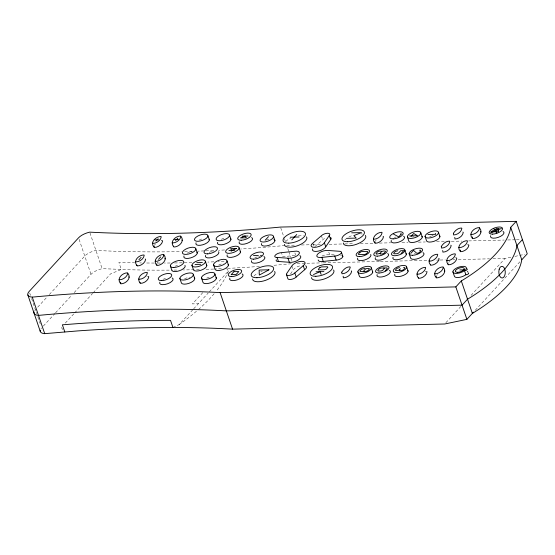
<?xml version="1.0" encoding="UTF-8"?>
<svg xmlns="http://www.w3.org/2000/svg" width="555" height="555" viewBox="0 0 555 555"><rect width="100%" height="100%" fill="white"/><g stroke="black" fill="none" stroke-linecap="round" stroke-linejoin="round"><path stroke-width="0.42" stroke-dasharray="2.77 2.08" d="M290.563 273.934L293.227 270.021A7.062 2.914 -18.8 0 1 301.427 265.547M154.595 245.012L155.351 244.089M157.231 263.008L157.981 262.085M375.464 240.815L376.214 239.892M436.709 275.447L437.458 274.524M448.78 262.342L449.529 261.419M37.719 307.165L47.015 297.071M49.34 294.545L84.783 256.056A11.766 4.863 -18.8 0 1 95.918 250.409A924.672 381.986 -18.8 0 0 181.346 251.602M43.352 326.062L54.98 313.443M55.555 312.812L71.831 295.142M74.155 292.617L91.006 274.323A11.766 4.863 -18.8 0 1 102.134 268.669L132.028 269.813A924.672 381.986 -18.8 0 0 172.619 270.098M65.323 323.059L74.037 313.596M74.62 312.964L92.63 293.401M93.212 292.769L110.646 273.844L121.295 269.473L118.881 262.369L129.606 262.709A924.672 381.986 -18.8 0 0 134.671 262.82M202.825 292.61L192.425 303.904L198.322 303.758M172.938 327.464L179.112 324.613L193.078 309.447M193.66 308.816L208.194 293.033M209.297 291.84L228.5 270.986L226.489 268.46M445.866 322.719L461.101 306.173M471.07 295.357L505.057 258.443L511.634 257.076M475.274 310.252L520.597 261.037M315.018 246.51L322.781 239.802A4.711 1.942 -18.8 0 1 325.48 238.088M514.922 256.389L524.787 254.329M146.881 276.452L147.755 276.314M454.899 257.909L455.773 257.77M425.144 271.45L426.018 271.305M294.858 255.453L282.835 256.722L281.447 252.664M286.699 245.331L294.504 245.143M301.434 244.977L311.834 244.72M312.701 244.7L320.499 244.512M329.164 244.304L343.899 243.943M344.766 243.923L353.431 243.714M360.362 243.541L374.23 243.208M379.426 243.083L390.692 242.806M401.959 242.535L408.022 242.389M418.421 242.133L425.359 241.966M436.618 241.696L444.423 241.501M451.354 241.335L461.753 241.085M468.684 240.912L504.217 240.051M507.679 239.968L515.484 239.781M516.351 239.76L520.68 239.649M297.251 263.486L322.358 262.883M323.225 262.862L379.509 261.495M380.376 261.474L427.995 260.316M436.653 260.108L439.255 260.045M440.122 260.024L445.311 259.893M453.109 259.705L454.836 259.664M458.305 259.58L489.475 258.824M492.937 258.741L505.057 258.443M321.976 256.098A7.062 2.914 -18.8 0 1 329.621 254.544L334.658 254.905M61.258 327.478L63.277 330.017M328.796 252.109L329.621 254.544M321.4 235.743L322.781 239.802M313.263 243.818L314.088 246.253M294.885 252.927L295.718 255.362M280.754 227.862L284.271 238.185M284.542 238.976L285.346 241.363M287.781 248.508L288.593 250.888M288.864 251.686L290.758 257.243M291.028 258.033L292.11 261.211M291.847 265.963L293.227 270.021M89.972 232.94L102.134 268.669M79.108 239.385L91.006 274.323M29.72 293.012L30.532 295.399M31.614 298.576L36.748 313.658M37.83 316.836L40.258 323.981M228.5 270.986A174.346 72.025 -18.8 0 1 216.256 291.16M214.126 293.748A174.346 72.025 -18.8 0 1 197.767 310.113M196.456 311.244A174.346 72.025 -18.8 0 1 179.112 324.613M291.229 263.757A924.672 381.986 -18.8 0 1 272.734 265.387M259.393 266.421A924.672 381.986 -18.8 0 1 227.349 268.419M221.355 268.71A924.672 381.986 -18.8 0 1 214.535 269.015M213.682 269.05A924.672 381.986 -18.8 0 1 205.204 269.369M199.3 269.563A924.672 381.986 -18.8 0 1 195.096 269.681M194.257 269.709A924.672 381.986 -18.8 0 1 183.393 269.952M176.754 270.056A924.672 381.986 -18.8 0 1 173.444 270.091M266.344 240.086A7.062 2.914 -18.8 0 1 269.834 239.101M344.745 240.051A11.766 4.863 -18.8 0 1 346.5 238.504M348.811 237.041A11.766 4.863 -18.8 0 1 352.945 235.23M360.889 233.856A11.766 4.863 -18.8 0 1 362.415 233.995M254.703 257.992A7.062 2.914 -18.8 0 1 258.061 256.625M258.651 256.472A7.062 2.914 -18.8 0 1 259.816 256.237M218.732 265.012A7.062 2.914 -18.8 0 1 223.332 263.528M206.661 278.124A7.062 2.914 -18.8 0 1 209.506 277.028M230.811 251.901A7.062 2.914 -18.8 0 1 231.907 251.408M221.272 239.316A7.062 2.914 -18.8 0 1 224.123 238.227M187.077 253.219A7.062 2.914 -18.8 0 1 189.852 252.039M190.441 251.859A7.062 2.914 -18.8 0 1 192.19 251.471M209.2 252.428A7.062 2.914 -18.8 0 1 212.045 251.339M212.634 251.179A7.062 2.914 -18.8 0 1 213.8 250.943M184.537 278.915A7.062 2.914 -18.8 0 1 189.65 277.167M199.148 240.114A7.062 2.914 -18.8 0 1 202.513 238.754M162.934 279.442A7.062 2.914 -18.8 0 1 167.471 277.791M253.989 276.043A11.766 4.863 -18.8 0 1 258.047 273.032M260.746 271.763A11.766 4.863 -18.8 0 1 262.189 271.222M394.362 237.706A7.062 2.914 -18.8 0 1 395.986 236.943M340.534 255.321A4.711 1.942 -18.8 0 1 341.478 255.376M412.559 237.006A7.062 2.914 -18.8 0 1 413.662 236.513M285.818 241.48A11.766 4.863 -18.8 0 1 291.188 237.804M298.403 235.549A11.766 4.863 -18.8 0 1 303.488 235.424M175.005 266.331A7.062 2.914 -18.8 0 1 179.542 264.686M429.723 236.846A7.062 2.914 -18.8 0 1 431.339 236.083M431.915 235.861A7.062 2.914 -18.8 0 1 433.087 235.486M414.321 253.857A7.062 2.914 -18.8 0 1 415.424 253.364M285.013 245.49A924.672 381.986 -18.8 0 1 240.766 249.015M224.567 249.972A924.672 381.986 -18.8 0 1 218.559 250.284M213.432 250.527A924.672 381.986 -18.8 0 1 205.766 250.853M204.067 250.922A924.672 381.986 -18.8 0 1 197.296 251.165M192.238 251.325A924.672 381.986 -18.8 0 1 184.69 251.526M40.98 328.726A11.766 4.863 -18.8 0 1 41.611 327.95M34.764 310.467A11.766 4.863 -18.8 0 1 35.395 309.69M224.074 261.356A924.672 381.986 -18.8 0 1 218.08 261.648M213.821 261.835A924.672 381.986 -18.8 0 1 207.868 262.078M191.843 262.605A924.672 381.986 -18.8 0 1 174.332 262.952M170.205 263.001A924.672 381.986 -18.8 0 1 164.44 263.042M160.333 263.056A924.672 381.986 -18.8 0 1 157.745 263.056M154.297 263.049A924.672 381.986 -18.8 0 1 144.869 262.98M141.463 262.938A924.672 381.986 -18.8 0 1 139.763 262.91"/><path stroke-width="0.83" d="M120.622 282.217L120.879 283.841C125.721 283.827 132.062 278.18 127.761 273.178L127.379 272.838C122.537 272.852 116.196 278.499 120.497 283.501M154.096 245.865L154.352 247.488C157.863 247.495 162.22 244.471 162.622 240.884L161.588 240.44M156.725 263.861L156.982 265.484C161.831 265.47 168.172 259.823 163.871 254.821L163.489 254.481C158.64 254.495 152.299 260.142 156.6 265.144M343.136 276.23L343.392 277.854C346.896 277.861 351.253 274.836 351.655 271.249L351.273 270.909M374.965 241.668L375.222 243.291C378.725 243.298 383.082 240.273 383.484 236.687L383.103 236.347M442.675 250.513L442.932 252.136C446.435 252.143 450.792 249.119 451.194 245.532L450.813 245.192M436.209 276.307L436.459 277.923C441.308 277.909 447.649 272.269 443.348 267.26L442.966 266.92C438.117 266.941 431.783 272.581 436.077 277.583M454.746 237.401L455.003 239.025C458.513 239.032 462.87 236.007 463.272 232.42L462.891 232.08M460.352 250.083L460.608 251.706C464.119 251.713 468.475 248.689 468.878 245.102L467.844 244.658M472.423 236.971L472.68 238.595C477.529 238.581 483.87 232.933 479.569 227.932L479.187 227.592C474.338 227.605 467.997 233.253 472.298 238.255M324.37 242.729L329.254 235.556A4.711 1.942 -18.8 0 0 327.519 233.267A4.711 1.942 -18.8 0 0 321.4 235.743L312.985 243.007A7.062 2.914 -18.8 0 0 314.532 247.37A7.062 2.914 -18.8 0 0 324.37 242.729L325.75 246.788A7.062 2.914 -18.8 0 1 317.55 251.269A7.062 2.914 -18.8 0 1 312.666 248.917M325.75 246.788L330.634 239.614A4.711 1.942 -18.8 0 0 330.572 237.596M138.896 259.754L141.088 257.374M155.955 241.085L158.147 238.699M175.595 240.606L177.787 238.227M158.536 259.282L160.728 256.896M265.186 240.225L268.481 236.645M291.812 239.864L296.752 234.501M379.911 253.462L381.556 251.672L383.089 251.054L385.142 251.006L385.572 251.575L383.928 253.364L382.395 253.982L380.341 254.03L379.911 253.462L376.415 254.128L375.985 253.552L377.629 251.769L379.162 251.144L381.125 251.103L381.556 251.672M410.971 236.472L413.718 233.495L417.506 235.729L409.555 235.924M385.163 270.868L387.362 268.488L386.925 267.912L380.945 268.058L379.419 268.682L377.768 270.465L378.205 271.041L381.146 270.972L382.679 270.347L384.324 268.565L383.894 267.989M401.036 253.607L403.783 250.631L400.745 250.7L398.552 253.087L397.019 253.704L394.078 253.774L393.641 253.205L395.292 251.415L397.803 250.777M410.769 253.371L413.517 250.395L416.756 253.226L417.735 253.205L419.268 252.58L420.912 250.798L420.482 250.222L419.497 250.25M399.565 267.628L397.054 268.266L395.403 270.056L395.84 270.632L397.803 270.583L399.336 269.959L400.433 268.773M495.282 229.714L496.385 228.521L499.084 228.459L497.988 229.652M516.199 221.348L280.483 227.071A924.672 381.986 -18.8 0 1 89.702 232.143A11.766 4.863 -18.8 0 0 78.567 237.797L29.179 291.424A11.766 4.863 -18.8 0 0 32.273 297.126A900.848 372.141 -18.8 0 1 220.12 292.617L455.828 286.893L461.316 280.934A125.041 51.657 -18.8 0 0 510.711 227.307L516.199 221.348L527.25 253.815L521.762 259.775A125.041 51.657 -18.8 0 1 472.374 313.402L461.316 280.934M522.415 239.607L516.927 245.567A125.041 51.657 -18.8 0 1 467.539 299.2L462.051 305.16L226.336 310.883A900.848 372.141 -18.8 0 0 38.496 315.393A11.766 4.863 -18.8 0 1 34.042 311.952M40.258 330.211A11.766 4.863 -18.8 0 0 44.712 333.652L77.755 330.919A900.848 372.141 -18.8 0 1 172.938 327.464L188.152 327.589A900.848 372.141 -18.8 0 1 232.552 329.143L444.694 323.995L466.887 319.361L473.533 312.139M294.816 272.949L303.231 265.685A7.062 2.914 -18.8 0 0 301.684 261.329A7.062 2.914 -18.8 0 0 291.847 265.963L286.963 273.143A4.711 1.942 -18.8 0 0 288.69 275.426A4.711 1.942 -18.8 0 0 294.816 272.949L296.197 277.007A4.711 1.942 -18.8 0 1 291.167 279.38A4.711 1.942 -18.8 0 1 287.767 278.381L286.387 274.323M296.197 277.007L304.612 269.744A7.062 2.914 -18.8 0 0 305.569 265.789M313.492 274.552L319.964 271.693L321.165 274.364M490.634 232.871L501.436 228.459M321.879 257.388L334.762 256.028A4.711 1.942 -18.8 0 0 340.888 253.552A4.711 1.942 -18.8 0 0 339.154 251.262L328.241 250.485A7.062 2.914 -18.8 0 0 317.64 254.114A7.062 2.914 -18.8 0 0 321.879 257.388L323.26 261.447L336.143 260.087A4.711 1.942 -18.8 0 0 341.568 258.235A4.711 1.942 -18.8 0 0 342.206 255.591M351.662 232.823L361.478 232.587L353.854 235.577L356.241 238.109L346.57 238.345M242.098 236.152L247.995 236.007M400.474 233.919L401.459 233.898L398.712 236.874L393.516 234.085M154.949 239.94L158.883 239.843M174.596 239.462L178.523 239.365M290.223 237.2L299.062 236.985M427.891 234.501L435.751 234.314L435.342 233.426M228.931 250.451L234.821 250.305M253.482 255.564L258.394 255.446M260.455 255.397L261.44 255.376M196.713 262.661L202.374 262.522M195.069 264.451L200.73 264.312M403.582 267.531L404.567 267.503L404.997 268.079L403.353 269.862L401.82 270.486L399.767 270.535L399.336 269.959M364.989 268.495L361.492 269.161L359.848 270.951L360.285 271.52L366.265 271.374L367.792 270.757L369.443 268.967L369.006 268.398L366.952 268.447L365.426 269.064L363.775 270.854L364.212 271.423M316.038 271.79L323.891 271.603M459.797 269.945L465.694 269.806M277.063 257.43L287.976 258.214A7.062 2.914 -18.8 0 0 298.569 254.578A7.062 2.914 -18.8 0 0 294.33 251.304L281.447 252.664A4.711 1.942 -18.8 0 0 275.329 255.147A4.711 1.942 -18.8 0 0 277.063 257.43L278.444 261.488L289.356 262.272A7.062 2.914 -18.8 0 0 298.243 260.017A7.062 2.914 -18.8 0 0 299.86 255.612M480.568 231.65L480.949 231.99M470.917 234.196L471.299 234.536C474.809 234.543 479.166 231.518 479.569 227.932M458.846 247.308L459.228 247.648C462.731 247.655 467.095 244.63 467.497 241.043L467.116 240.703C462.266 240.717 455.926 246.364 460.227 251.366M456.418 257.874L456.8 258.214C456.397 261.8 452.041 264.825 448.537 264.818L448.156 264.478C443.854 259.476 450.195 253.829 455.038 253.815L455.419 254.155C455.017 257.742 450.66 260.767 447.157 260.76L446.768 260.42M438.741 258.304L439.123 258.644C438.721 262.231 434.364 265.255 430.853 265.248L430.472 264.908C426.178 259.9 432.512 254.259 437.361 254.245L437.742 254.585C437.34 258.172 432.983 261.197 429.473 261.19L429.091 260.85M444.347 270.979L444.728 271.319M434.697 273.525L435.078 273.865C438.589 273.872 442.945 270.847 443.348 267.26M426.67 271.409L427.052 271.749C426.649 275.335 422.293 278.36 418.782 278.353L418.401 278.013C414.099 273.011 420.44 267.364 425.29 267.35L425.671 267.69C425.269 271.277 420.912 274.302 417.402 274.295L417.02 273.955M373.453 238.893L373.834 239.233C377.344 239.24 381.701 236.215 382.104 232.628L381.722 232.288C376.873 232.302 370.539 237.949 374.84 242.951M180.881 236.347L180.5 236.007C175.651 236.021 169.317 241.668 173.611 246.67L173.993 247.01C178.842 246.996 185.183 241.349 180.881 236.347C180.479 239.933 176.122 242.958 172.612 242.951L172.23 242.611M181.88 240.065L182.262 240.405M152.59 243.09L152.972 243.43C156.482 243.437 160.839 240.412 161.241 236.825L160.86 236.486C156.01 236.499 149.67 242.147 153.971 247.148M164.87 258.54L165.251 258.88M155.22 261.086L155.601 261.426C159.112 261.433 163.468 258.408 163.871 254.821M145.23 259.019L145.611 259.358C145.209 262.945 140.845 265.97 137.342 265.963L136.96 265.623C132.659 260.621 139 254.974 143.842 254.96L144.224 255.3C143.821 258.887 139.465 261.911 135.961 261.904L135.58 261.565M148.407 276.418L148.789 276.758C148.386 280.344 144.029 283.369 140.519 283.362L140.137 283.022C135.836 278.02 142.177 272.373 147.026 272.359L147.408 272.699C147.006 276.286 142.649 279.311 139.138 279.304L138.757 278.964M128.76 276.896L129.142 277.236M119.117 279.442L119.498 279.782C123.002 279.789 127.359 276.765 127.761 273.178M493.943 228.82L496.781 232.954M510.711 227.307L521.762 259.775M464.486 270.68A1.845 0.763 -18.8 0 0 467.081 269.716A1.845 0.763 -18.8 0 0 466.193 268.828A7.062 2.914 -18.8 0 0 458.964 267.045A7.062 2.914 -18.8 0 0 453.574 272.907A7.062 2.914 -18.8 0 0 464.486 270.68L465.867 274.739A7.062 2.914 -18.8 0 1 458.534 277.479A7.062 2.914 -18.8 0 1 454.281 275.863L452.901 271.804M438.547 232.538A7.062 2.914 -18.8 0 1 428.502 238.026A7.062 2.914 -18.8 0 1 428.342 232.788A7.062 2.914 -18.8 0 1 438.547 232.538L439.928 236.597M455.828 286.893L466.887 319.361M425.047 236.361L426.427 240.419A7.062 2.914 -18.8 0 0 434.156 241.258A7.062 2.914 -18.8 0 0 439.671 235.882M420.87 232.968A7.062 2.914 -18.8 0 1 410.825 238.456A7.062 2.914 -18.8 0 1 410.665 233.218A7.062 2.914 -18.8 0 1 420.87 232.968L422.251 237.027M407.37 236.791L408.751 240.849A7.062 2.914 -18.8 0 0 416.479 241.689A7.062 2.914 -18.8 0 0 421.994 236.312M409.132 253.642L410.513 257.7A7.062 2.914 -18.8 0 0 419.101 258.221A7.062 2.914 -18.8 0 0 423.063 252.622M404.956 250.25A7.062 2.914 -18.8 0 1 394.91 255.737A7.062 2.914 -18.8 0 1 394.751 250.499A7.062 2.914 -18.8 0 1 404.956 250.25L406.336 254.308M406.718 267.101A7.062 2.914 -18.8 0 1 396.672 272.588A7.062 2.914 -18.8 0 1 396.513 267.35A7.062 2.914 -18.8 0 1 406.718 267.101L408.098 271.159M371.364 267.961A7.062 2.914 -18.8 0 1 361.319 273.449A7.062 2.914 -18.8 0 1 361.152 268.211A7.062 2.914 -18.8 0 1 371.364 267.961L372.745 272.019M357.864 271.784L359.245 275.842A7.062 2.914 -18.8 0 0 366.966 276.681A7.062 2.914 -18.8 0 0 372.488 271.298M341.457 252.372L342.837 256.431M329.254 235.556L330.634 239.614M334.762 256.028L336.143 260.087M303.231 265.685L304.612 269.744M287.976 258.214L289.356 262.272M273.546 236.548A7.062 2.914 -18.8 0 1 263.507 242.029A7.062 2.914 -18.8 0 1 263.341 236.791A7.062 2.914 -18.8 0 1 273.546 236.548L274.933 240.606M239.115 247.87A7.062 2.914 -18.8 0 1 229.076 253.351A7.062 2.914 -18.8 0 1 228.91 248.113A7.062 2.914 -18.8 0 1 239.115 247.87L240.495 251.928M229.583 235.278A7.062 2.914 -18.8 0 1 219.537 240.766A7.062 2.914 -18.8 0 1 219.378 235.528A7.062 2.914 -18.8 0 1 229.583 235.278L230.963 239.337M227.044 260.975A7.062 2.914 -18.8 0 1 216.998 266.462A7.062 2.914 -18.8 0 1 216.838 261.225A7.062 2.914 -18.8 0 1 227.044 260.975L228.424 265.033M207.972 235.806A7.062 2.914 -18.8 0 1 197.934 241.293A7.062 2.914 -18.8 0 1 197.767 236.055A7.062 2.914 -18.8 0 1 207.972 235.806L209.36 239.864M213.543 264.797L214.924 268.856A7.062 2.914 -18.8 0 0 222.652 269.695A7.062 2.914 -18.8 0 0 228.167 264.319M214.972 274.087A7.062 2.914 -18.8 0 1 204.927 279.574A7.062 2.914 -18.8 0 1 204.76 274.337A7.062 2.914 -18.8 0 1 214.972 274.087L216.353 278.145M220.12 292.617L232.552 329.143M205.433 261.502A7.062 2.914 -18.8 0 1 195.395 266.99A7.062 2.914 -18.8 0 1 195.228 261.752A7.062 2.914 -18.8 0 1 205.433 261.502L206.821 265.561M195.901 248.917A7.062 2.914 -18.8 0 1 185.863 254.405A7.062 2.914 -18.8 0 1 185.696 249.16A7.062 2.914 -18.8 0 1 195.901 248.917L197.282 252.976M201.472 277.909L202.852 281.968A7.062 2.914 -18.8 0 0 210.574 282.807A7.062 2.914 -18.8 0 0 216.096 277.424M191.94 265.325L193.32 269.383A7.062 2.914 -18.8 0 0 201.042 270.223A7.062 2.914 -18.8 0 0 206.564 264.839M193.362 274.614A7.062 2.914 -18.8 0 1 183.323 280.095A7.062 2.914 -18.8 0 1 183.157 274.857A7.062 2.914 -18.8 0 1 193.362 274.614L194.743 278.672M179.862 278.437L181.242 282.495A7.062 2.914 -18.8 0 0 188.971 283.327A7.062 2.914 -18.8 0 0 194.493 277.951M170.329 265.852L171.71 269.91A7.062 2.914 -18.8 0 0 179.438 270.743A7.062 2.914 -18.8 0 0 184.954 265.366M172.938 327.464L170.524 320.367A900.848 372.141 -18.8 0 0 75.341 323.815L62.382 324.814L64.796 331.918M32.273 297.126L44.712 333.652M27.868 295.003L40.3 331.529M448.065 263.923L448.156 264.478M430.389 264.353L430.472 264.908M418.317 277.458L418.401 278.013M173.528 246.122L173.611 246.67M140.054 282.467L140.137 283.022M136.87 265.068L136.96 265.623M263.958 256.486A7.062 2.914 -18.8 0 1 259.136 262.404A7.062 2.914 -18.8 0 1 251.616 260.718M306.464 236.86A11.766 4.863 -18.8 0 1 297.265 245.823A11.766 4.863 -18.8 0 1 284.389 244.429M273.976 239.344A7.062 2.914 -18.8 0 1 269.154 245.261A7.062 2.914 -18.8 0 1 261.634 243.576M365.398 235.431A11.766 4.863 -18.8 0 1 356.192 244.394A11.766 4.863 -18.8 0 1 343.323 243M503.045 231.456A7.062 2.914 -18.8 0 1 498.223 237.374A7.062 2.914 -18.8 0 1 490.703 235.688M333.569 269.994A11.766 4.863 -18.8 0 1 324.363 278.957A11.766 4.863 -18.8 0 1 311.494 277.562M251.623 237.561A7.062 2.914 -18.8 0 1 246.795 243.478A7.062 2.914 -18.8 0 1 239.274 241.793M240.246 251.207A7.062 2.914 -18.8 0 1 233.842 256.861A7.062 2.914 -18.8 0 1 227.203 254.898M209.103 239.15A7.062 2.914 -18.8 0 1 202.7 244.804A7.062 2.914 -18.8 0 1 196.061 242.84M230.707 238.622A7.062 2.914 -18.8 0 1 224.31 244.276A7.062 2.914 -18.8 0 1 217.671 242.313M218.635 251.734A7.062 2.914 -18.8 0 1 212.239 257.388A7.062 2.914 -18.8 0 1 205.6 255.425M172.189 277.937A7.062 2.914 -18.8 0 1 167.36 283.855A7.062 2.914 -18.8 0 1 159.847 282.169M197.032 252.254A7.062 2.914 -18.8 0 1 190.629 257.909A7.062 2.914 -18.8 0 1 183.989 255.952M468.302 272.935A1.845 0.763 -18.8 0 1 468.184 274.017A1.845 0.763 -18.8 0 1 465.867 274.739M467.525 271.326A7.062 2.914 -18.8 0 1 467.782 272.04M403.624 236.201A7.062 2.914 -18.8 0 1 398.795 242.119A7.062 2.914 -18.8 0 1 391.275 240.433M323.26 261.447A7.062 2.914 -18.8 0 1 318.168 259.941M387.702 253.482A7.062 2.914 -18.8 0 1 382.881 259.4A7.062 2.914 -18.8 0 1 375.36 257.714M406.08 253.593A7.062 2.914 -18.8 0 1 399.683 259.247A7.062 2.914 -18.8 0 1 393.044 257.284M389.471 270.334A7.062 2.914 -18.8 0 1 384.65 276.251A7.062 2.914 -18.8 0 1 377.129 274.565M370.726 254.447A7.062 2.914 -18.8 0 1 364.323 260.101A7.062 2.914 -18.8 0 1 357.684 258.144M242.147 273.906A7.062 2.914 -18.8 0 1 237.325 279.824A7.062 2.914 -18.8 0 1 229.805 278.138M274.635 271.423A11.766 4.863 -18.8 0 1 265.436 280.386A11.766 4.863 -18.8 0 1 252.56 278.992M278.444 261.488A4.711 1.942 -18.8 0 1 276.272 259.816M407.842 270.445A7.062 2.914 -18.8 0 1 401.445 276.099A7.062 2.914 -18.8 0 1 394.806 274.135M498.633 229.631L498.543 231.692L490.689 231.886L494.706 229.728L498.633 229.631M341.755 272.172L342.005 273.795C345.515 273.802 349.872 270.778 350.274 267.191L349.893 266.851C346.514 266.698 343.462 269.446 341.755 272.172M441.294 246.455L441.551 248.078C445.054 248.085 449.411 245.06 449.814 241.474L449.432 241.134C446.053 240.981 443.001 243.728 441.294 246.455M453.366 233.343L453.622 234.966C457.126 234.973 461.489 231.948 461.892 228.362L461.51 228.022C458.125 227.869 455.072 230.616 453.366 233.343M233.912 271.673L231.171 274.656L236.076 274.538L238.823 271.555L233.912 271.673M319.909 267.524L318.265 269.314L318.695 269.89L324.675 269.744L326.208 269.12L327.852 267.337L327.422 266.761L321.442 266.906L319.909 267.524M360.001 252.227L358.35 254.017L358.787 254.592L364.767 254.447L366.3 253.822L367.944 252.039L367.507 251.464L361.527 251.609L360.001 252.227M268.946 269.813L259.317 275.086L259.13 270.056L268.946 269.813M245.046 236.076L240.454 237.935L246.344 237.797L245.046 236.076M236.465 248.522L231.872 250.381L230.575 248.661L236.465 248.522M457.604 272.332A4.711 1.942 -18.8 0 0 464.299 268.675A4.711 1.942 -18.8 0 0 457.493 268.842A4.711 1.942 -18.8 0 0 457.604 272.332M173.784 267.51A7.062 2.914 -18.8 0 0 183.83 262.022A7.062 2.914 -18.8 0 0 173.625 262.272A7.062 2.914 -18.8 0 0 173.784 267.51M492.576 234.141A7.062 2.914 -18.8 0 0 502.615 228.653A7.062 2.914 -18.8 0 0 492.41 228.903A7.062 2.914 -18.8 0 0 492.576 234.141M347.701 241.716A11.766 4.863 -18.8 0 0 364.441 232.566A11.766 4.863 -18.8 0 0 347.43 232.982A11.766 4.863 -18.8 0 0 347.701 241.716M256.944 277.708A11.766 4.863 -18.8 0 0 273.677 268.565A11.766 4.863 -18.8 0 0 256.667 268.974A11.766 4.863 -18.8 0 0 256.944 277.708M393.148 238.886A7.062 2.914 -18.8 0 0 403.194 233.398A7.062 2.914 -18.8 0 0 392.982 233.648A7.062 2.914 -18.8 0 0 393.148 238.886M315.871 276.279A11.766 4.863 -18.8 0 0 332.611 267.128A11.766 4.863 -18.8 0 0 315.601 267.545A11.766 4.863 -18.8 0 0 315.871 276.279M377.233 256.167A7.062 2.914 -18.8 0 0 387.279 250.68A7.062 2.914 -18.8 0 0 377.067 250.929A7.062 2.914 -18.8 0 0 377.233 256.167M378.996 273.018A7.062 2.914 -18.8 0 0 389.041 267.531A7.062 2.914 -18.8 0 0 378.836 267.781A7.062 2.914 -18.8 0 0 378.996 273.018M359.557 256.597A7.062 2.914 -18.8 0 0 369.595 251.11A7.062 2.914 -18.8 0 0 359.39 251.353A7.062 2.914 -18.8 0 0 359.557 256.597M288.773 243.145A11.766 4.863 -18.8 0 0 305.507 234.002A11.766 4.863 -18.8 0 0 288.496 234.411A11.766 4.863 -18.8 0 0 288.773 243.145M241.148 240.246A7.062 2.914 -18.8 0 0 251.193 234.758A7.062 2.914 -18.8 0 0 240.981 235.008A7.062 2.914 -18.8 0 0 241.148 240.246M207.466 253.878A7.062 2.914 -18.8 0 0 217.511 248.39A7.062 2.914 -18.8 0 0 207.299 248.64A7.062 2.914 -18.8 0 0 207.466 253.878M231.678 276.591A7.062 2.914 -18.8 0 0 241.716 271.104A7.062 2.914 -18.8 0 0 231.511 271.353A7.062 2.914 -18.8 0 0 231.678 276.591M412.587 255.307A7.062 2.914 -18.8 0 0 422.632 249.819A7.062 2.914 -18.8 0 0 412.427 250.069A7.062 2.914 -18.8 0 0 412.587 255.307M253.482 259.171A7.062 2.914 -18.8 0 0 263.528 253.684A7.062 2.914 -18.8 0 0 253.323 253.933A7.062 2.914 -18.8 0 0 253.482 259.171M161.713 280.622A7.062 2.914 -18.8 0 0 171.759 275.134A7.062 2.914 -18.8 0 0 161.547 275.384A7.062 2.914 -18.8 0 0 161.713 280.622M499.188 269.244A5.883 3.24 88.6 0 0 502.178 278.027A5.883 3.24 88.6 0 0 504.793 269.168A5.883 3.24 88.6 0 0 499.188 269.244"/></g></svg>
